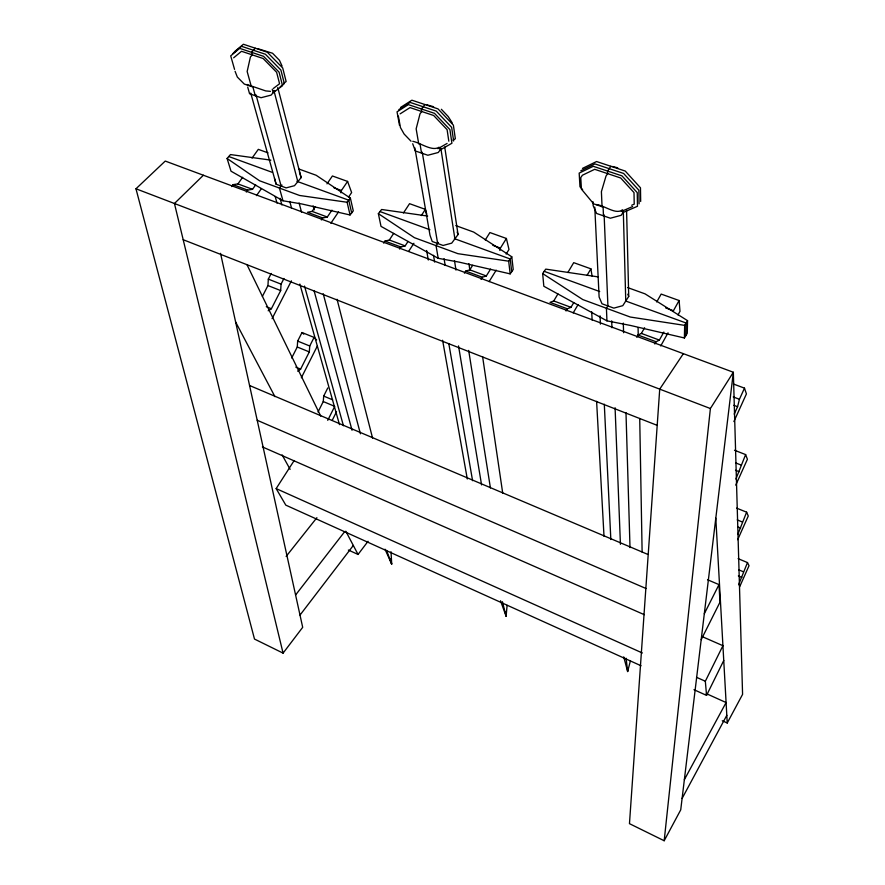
<?xml version="1.0" encoding="UTF-8"?>
<svg xmlns="http://www.w3.org/2000/svg" width="885" height="885" viewBox="0 0 885 885"><rect width="100%" height="100%" fill="white"/><g stroke="black" fill="none" stroke-linecap="round" stroke-linejoin="round"><path stroke-width="1.33" d="M597.884 276.85L545.724 269.117L542.66 273.576L543.821 286.253L606.955 320.857L630.474 325.448L684.404 337.97L684.658 325.37L687.545 320.647L645.032 293.853L627.565 287.559M685.842 335.614L686.107 323.014L625.507 300.955M687.545 320.647L687.269 333.269L684.404 337.97M627.719 668.806L627.642 671.538L623.715 656.869M262.391 296.409L267.956 285.556L268.31 279.118L271.208 273.465M268.155 310.79L271.385 308.743L280.678 290.579L281.065 284.129L283.963 278.465M291.685 358.016L297.26 346.997L297.659 341.09L301.995 332.539L314.075 337.417L316.631 339.873M297.67 371.191L300.623 369.122L309.308 351.92L309.739 346.002L314.075 337.417M318.036 412.001L323.257 401.547L323.7 396.093L327.771 387.962M507.094 605.351L506.131 616.248L500.501 600.76M683.353 353.668L659.723 389.146L629.467 823.658L664.181 840.75L710.389 408.527L733.344 372.253L165.252 161.07L135.969 188.782L254.493 639.058L283.078 653.13L302.692 627.321L220.542 253.342M340.935 192.841L341.422 190.485L347.595 181.425L332.406 175.982L326.996 183.859M499.837 250.499L500.434 248.077L506.397 238.474L489.914 232.556L485.257 239.979M734.207 414.136L737.581 406.713L739.429 399.268L744.484 388.15L733.355 383.979M735.9 479.073L745.624 454.591L734.495 450.244M630.408 660.829L627.642 671.538L626.104 658.23M737.891 534.197L746.619 512.183L736.608 508.134M738.588 584.775L747.482 562.572L738.09 558.656M739.661 586.777L749.031 565.714L747.482 562.572M737.681 539.695L748.279 516.01L746.619 512.183M735.756 485.146L747.416 459.271L745.624 454.591M733.875 421.559L746.42 393.902L744.484 388.15M693.962 689.692L706.562 695.389L723.753 660.487M706.562 695.389L705.334 681.251L722.923 645.696L702.69 636.835M327.738 420.353L334.707 406.359L323.257 401.547M332.229 420.32L336.521 411.702M701.197 639.678L719.992 602.187L718.996 584.609L707.546 579.752M301.342 377.773L317.35 345.991M704.316 613.736L718.996 584.609M272.082 318.677L291.408 280.833M664.181 840.75L680.731 809.841L733.344 372.253L742.581 694.371L727.238 723.012L722.282 720.744M682.103 798.458L726.806 715.312M684.359 779.696L726.098 702.557L706.318 693.619M660.73 345.947L668.042 332.826M677.998 314.927L679.99 311.343L679.116 300.524L661.172 294.074L656.714 301.973M654.845 344.011L656.095 341.754L659.369 340.083L663.85 332.063M679.116 300.524L673.419 310.735L665.708 307.947M636.769 337.285L638.03 335.05L641.382 333.424L644.59 327.727M573.192 312.914L578.06 304.628M566.035 310.978L567.329 308.799L570.98 307.327L573.745 302.626M587.009 275.434L590.903 268.83L573.712 262.657L567.849 272.503M567.329 308.799L550.027 302.371L553.756 300.944L557.926 293.931M489.106 281.64L496.197 270.157M506.143 254.072L508.986 249.482L506.397 238.474M481.009 279.35L482.325 277.237L486.319 275.954L490.555 269.106M464.437 273.177L465.753 271.075L469.813 269.837L472.656 265.301M641.05 665.763L285.8 505.136L276.153 488.597L294.141 460.576M626.58 210.442L628.726 296.442L622.786 305.668L613.847 308.124L601.999 303.776L599.112 297.017L594.775 207.145M408.715 251.285L413.903 243.286M607.906 305.956L606.413 308.257L606.955 320.857M399.522 249.039L400.861 246.981L405.164 245.875L408.04 241.45M421.315 215.586L425.364 209.369L409.556 203.683L403.46 212.953M383.636 243.121L384.975 241.085L389.334 240.012L393.659 233.408M596.191 204.546C603.769 204.933 615.683 215.143 622.354 209.889M582.629 189.611L579.974 186.746L579.177 173.106L593.26 166.291L621.978 175.872L637.255 192.642L637.477 206.271L622.985 212.555L621.148 215.309L610.362 218.219L596.612 213.473L593.16 205.696L592.95 201.647M330.835 223.263L338.535 211.891M348.546 197.101L351.633 192.554L347.595 181.425M321.366 219.956L322.715 217.964L327.295 217.024L331.952 210.165M322.715 217.964L307.471 212.3L312.106 211.382L315.215 206.847M610.86 166.28L607.564 171.07L607.663 173.637L606.015 176.038L601.402 191.658L602.054 206.714L603.094 206.913L603.47 215.84M427.676 216.062L381.601 209.48L378.36 213.65L381.015 226.372L438.197 258.309L459.238 262.148L510.158 273.874L513.223 269.494L511.784 256.783L473.674 232.069L455.753 225.598M256.495 195.618L261.175 188.981M510.158 273.874L508.676 261.186L511.784 256.783M231.671 186.591L233.043 184.666L247.689 190.109L252.524 189.313L255.677 184.865M246.318 192.045L247.689 190.109M252.037 158.116L258.298 149.355L268.033 152.851M233.043 184.666L237.932 183.903L242.656 177.277M444.712 146.965L458.054 234.536L451.726 243.143L443.086 245.466L432.212 241.483L429.999 235.211L414.844 147.85M438.429 242.401L436.04 245.632L438.197 258.309M348.369 550.039L358.049 554.452L368.049 541.288M300.004 615.097L353.303 545.459M412.797 141.323C420.309 142.695 432.024 151.8 439.082 147.22M399.511 125.427L397.044 111.831L408.35 104.618L434.491 113.335L449.923 129.619L451.925 143.237L440.188 149.952L438.23 152.508L427.831 155.251L415.286 150.926L412.698 143.735M295.59 594.997L344.641 531.697M270.854 160.13L230.476 154.565L227.091 158.47L231.018 171.192L282.968 200.773L301.84 203.97L350.051 214.978L353.281 210.873L350.383 198.14L316.133 175.252L298.588 168.924M350.051 214.978L347.119 202.256L350.383 198.14M424.9 104.53L421.382 108.966L421.802 111.532L420.032 113.756L416.149 128.823L418.716 143.857L420.032 144.155L421.548 153.083M286.132 556.422L316.885 517.692M277.768 87.515L301.132 177.631L294.506 185.684L286.143 187.886L276.131 184.213L274.494 178.372M281.961 185.053L279.45 188.074L282.968 200.773M274.947 90.679L271.087 95.115L261.053 97.715L249.57 93.755L247.711 87.095M255.289 48.199L251.583 52.326L252.28 54.881L250.422 56.95L247.158 71.508L251.307 86.464L252.844 86.841L255.3 95.735L256.019 94.905L281.131 186.049M203.395 175.241L174.445 203.495L283.078 653.13M234.392 51.795L243.397 44.25L267.248 52.171L282.713 67.979L286.132 81.531L284.052 83.113M232.556 53.83L241.539 46.308L265.411 54.25L280.899 70.059L284.339 83.61L280.169 86.752M233.662 57.802L241.505 51.275L263.111 58.498L276.618 72.271L279.572 83.743L273.299 88.5M400.562 107.45L411.89 100.204L437.998 108.877L453.385 125.15L455.344 138.779L452.998 140.129M398.803 109.64L410.12 102.417L436.239 111.101L451.66 127.385L453.64 141.003M400.131 113.855L410.009 107.594L433.661 115.493L447.102 129.664L448.817 141.202M437.942 148.702L447.102 143.436M582.485 168.393L596.567 161.535L625.253 171.059L640.475 187.819L640.674 201.47M580.837 170.75L594.908 163.913L623.615 173.46L638.87 190.22L639.081 203.871M631.702 205.243L634.224 204.147L634.003 192.587L620.695 177.996L594.709 169.312L582.418 175.219L580.77 177.586L581.434 189.136L593.636 203.827L602.054 206.714M621.292 211.482L632.62 206.548M347.119 202.256L299.595 195.474L259.526 180.75L227.091 158.47M508.676 261.186L457.921 253.674L414.401 237.678L378.36 213.65M684.658 325.37L630.264 317.029L582.839 299.595L542.66 273.576M612.586 166.48L617.741 167.818M427.068 104.884L433.617 106.709M257.812 48.697L272.569 53.255L279.461 60.313L282.072 66.032M251.307 86.464L244.282 84.064L237.335 77.061L235.078 71.298M333.822 187.731L341.422 190.485M492.812 245.322L500.434 248.077M228.784 156.523L272.403 172.398M296.884 181.303L348.756 200.198L351.666 212.931M379.986 211.559L429.922 229.746M454.403 238.651L510.225 258.984L511.696 271.684M544.198 271.341L599.709 291.552M237.932 183.903L252.524 189.313M312.106 211.382L327.295 217.024M389.334 240.012L405.164 245.875M469.813 269.837L486.319 275.954M553.756 300.944L570.98 307.327M641.382 333.424L659.369 340.083M384.975 241.085L400.861 246.981M465.753 271.075L482.325 277.237M638.03 335.05L656.095 341.754M733.245 396.934L739.429 399.268M733.886 405.308L737.581 406.713M135.969 188.782L710.389 408.527M183.195 239.713L657.201 425.353M268.31 279.118L281.065 284.129M735.988 463.043L740.933 464.99M267.956 285.556L280.678 290.579M735.512 470.256L739.218 471.727M266.308 306.708L271.385 308.743M297.659 341.09L309.739 346.002M737.238 519.904L742.238 521.951M297.26 346.997L309.308 351.92M738.134 527.062L740.623 528.079M295.811 367.131L300.623 369.122M323.7 396.093L332.627 399.832M738.687 569.807L743.378 571.776M738.356 575.925L741.862 577.407M249.537 385.484L647.754 554.386M257.203 420.275L646.05 588.525M262.391 446.914L644.291 614.677M276.153 488.597L642.399 652.997M696.528 677.302L705.334 681.251M270.445 91.354L265.732 90.923L246.981 84.495M301.995 332.539L303.732 334.176M411.038 141.235L404.113 134.033L400.451 127.562L398.361 116.046M441.349 109.275L448.219 116.543L452.29 122.971M282.105 454.879L290.125 469.36M235.631 322.007L274.925 396.635M345.803 531.21L358.049 554.452M246.948 264.626L320.735 416.094M385.019 549.209L391.69 564.165L391.037 551.775M627.731 294.196L628.726 296.442M386.524 550.337L391.69 564.165L390.716 558.877M457.136 232.047L458.054 234.536M425.364 209.369L426.847 214.292M299.418 171.823L301.132 177.631M234.558 69.384L230.708 55.877L239.68 48.354L263.564 56.33L279.074 72.139L282.536 85.69L273.155 92.737L272.248 89.285M275.18 196.525L277.049 203.152M299.86 284.052L339.486 424.634M250.732 93.08L276.131 184.213M280.047 198.295L281.906 204.955M304.517 286.087L343.446 425.751M289.749 201.393L291.552 208.041M314.02 290.545L352.053 430.276M299.097 202.975L301.575 212.311M323.202 293.72L360.427 433.827M273.841 90.303L297.825 181.657M502.392 601.689L506.131 616.248L505.789 612.21M313.146 205.851L314.175 209.856M337.052 299.285L372.574 438.097M426.614 250.488L428.307 260.013M442.6 340.249L467.302 478.984M433.484 255.311L434.668 262.104M448.806 343.568L472.59 480.699M422.233 152.198L437.644 243.475M444.071 258.685L445.199 265.5M458.53 345.913L481.584 484.936M590.903 268.83L592.087 276.12M454.481 260.555L455.985 270.08M468.685 350.416L490.423 487.934M440.907 148.691L454.89 238.839M439.834 147.64L440.188 149.952M468.906 263.63L469.913 270.467M482.602 356.633L502.757 493.41M715.799 518.145L727.238 723.012M591.689 311.785L592.142 320.049M596.601 401.325L604.012 536.299M600.03 315.845L600.428 324.131M604.3 404.213L610.838 539.529M604.123 214.889L607.918 305.945M611.679 320.857L611.955 327.749M615.086 407.753L620.429 544.319M623.306 323.091L623.593 332.727M625.983 412.62L630.009 547.594M623.339 212.455L625.761 301.044M622.918 210.243L622.985 212.555M638.085 327.605L638.24 335.869M639.722 418.494L642.123 552.074"/></g></svg>
